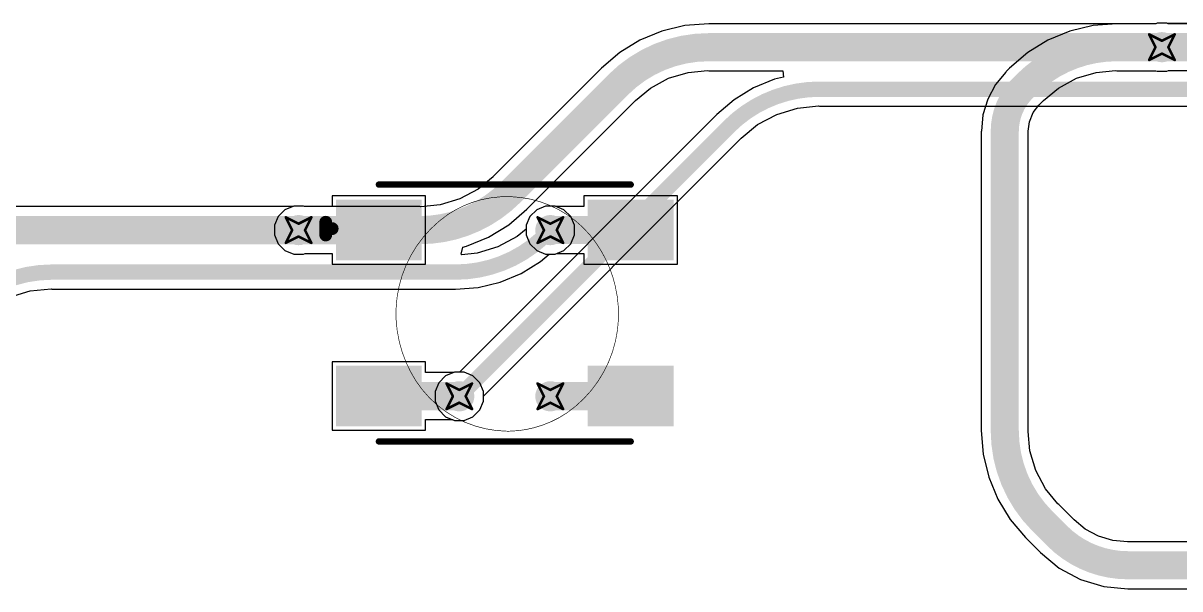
# Model space of a CAD drawing. Header units: inches. Extents: x -11 to 1110, y -7 to 455.
# Drawn here: x 433.26 to 456.23, y 222.29 to 233.53 of the extents above; entities that cross this region are included whole.
import ezdxf

# ---------------------------------------------------------------- set-up
doc = ezdxf.new("R2010")
doc.units = ezdxf.units.IN
for name, color, linetype in [('Bottom Layer', 5, 'Continuous'), ('Drill Drawing', 1, 'Continuous'), ('Mechanical 7', 56, 'Continuous'), ('Top Layer', 1, 'Continuous'), ('Top Overlay', 2, 'Continuous'), ('Top Paste', 8, 'Continuous'), ('Top Solder', 216, 'Continuous'), ('Via Holes', 16, 'Continuous')]:
    doc.layers.add(name, color=color, linetype=linetype)

msp = doc.modelspace()

# ---------------------------------------------------------------- hatches: boundary and pattern name
at = {"layer": 'Bottom Layer'}
h = msp.add_hatch(color=5, dxfattribs=at)
edge = h.paths.add_edge_path()
edge.add_arc((455.8759691199999, 233.0472098), 0.2999994, 0, 360)
h = msp.add_hatch(color=5, dxfattribs=at)
edge = h.paths.add_edge_path()
edge.add_arc((438.7309691199999, 229.4150098), 0.2999994, 0, 360)
h = msp.add_hatch(color=5, dxfattribs=at)
edge = h.paths.add_edge_path()
edge.add_arc((443.73096928, 229.4150098), 0.2999994, 0, 360)
h = msp.add_hatch(color=5, dxfattribs=at)
edge = h.paths.add_edge_path()
edge.add_arc((441.9222302, 226.11500878), 0.2999994, 0, 360)
h = msp.add_hatch(color=5, dxfattribs=at)
edge = h.paths.add_edge_path()
edge.add_arc((443.73096928, 226.11500878), 0.2999994, 0, 360)
at = {"layer": 'Top Layer'}
h = msp.add_hatch(color=1, dxfattribs=at)
edge = h.paths.add_edge_path()
edge.add_arc((455.8759691199999, 233.0472098), 0.2999994, 0, 360)
h = msp.add_hatch(color=1, dxfattribs=at)
edge = h.paths.add_edge_path()
edge.add_arc((438.7309691199999, 229.4150098), 0.2999994, 0, 360)
for points in [[(439.57659989, 229.9183997), (441.0765994299999, 229.9183997), (441.0765994299999, 228.9184017), (439.57659989, 228.9184017)], [(446.07659959, 228.9184017), (444.57660005, 228.9184017), (444.57660005, 229.9183997), (446.07659959, 229.9183997)], [(439.57659989, 226.61839868), (441.0765994299999, 226.61839868), (441.0765994299999, 225.61840068), (439.57659989, 225.61840068)], [(444.57660005, 226.61839868), (446.07659959, 226.61839868), (446.07659959, 225.61840068), (444.57660005, 225.61840068)]]:
    msp.add_hatch(color=1, dxfattribs=at).paths.add_polyline_path(points)
h = msp.add_hatch(color=1, dxfattribs=at)
edge = h.paths.add_edge_path()
edge.add_arc((443.73096928, 229.4150098), 0.2999994, 0, 360)
h = msp.add_hatch(color=1, dxfattribs=at)
edge = h.paths.add_edge_path()
edge.add_arc((441.9222302, 226.11500878), 0.2999994, 0, 360)
h = msp.add_hatch(color=1, dxfattribs=at)
edge = h.paths.add_edge_path()
edge.add_arc((443.73096928, 226.11500878), 0.2999994, 0, 360)
at = {"layer": 'Top Paste'}
for points in [[(439.57659989, 229.9183997), (441.0765994299999, 229.9183997), (441.0765994299999, 228.9184017), (439.57659989, 228.9184017)], [(446.07659959, 228.9184017), (444.57660005, 228.9184017), (444.57660005, 229.9183997), (446.07659959, 229.9183997)], [(439.57659989, 226.61839868), (441.0765994299999, 226.61839868), (441.0765994299999, 225.61840068), (439.57659989, 225.61840068)], [(444.57660005, 226.61839868), (446.07659959, 226.61839868), (446.07659959, 225.61840068), (444.57660005, 225.61840068)]]:
    msp.add_hatch(color=8, dxfattribs=at).paths.add_polyline_path(points)
at = {"layer": 'Top Solder'}
for points in [[(439.4749998899999, 230.0199997), (441.17819943, 230.0199997), (441.17819943, 228.8168017), (439.4749998899999, 228.8168017)], [(446.17819959, 228.8168017), (444.47500005, 228.8168017), (444.47500005, 230.0199997), (446.17819959, 230.0199997)], [(439.4749998899999, 226.71999868), (441.17819943, 226.71999868), (441.17819943, 225.51680068), (439.4749998899999, 225.51680068)], [(444.47500005, 226.71999868), (446.17819959, 226.71999868), (446.17819959, 225.51680068), (444.47500005, 225.51680068)]]:
    msp.add_hatch(color=216, dxfattribs=at).paths.add_polyline_path(points)
at = {"layer": 'Via Holes'}
h = msp.add_hatch(color=7, dxfattribs=at)
edge = h.paths.add_edge_path()
edge.add_arc((455.8759691199999, 233.0472098), 0.1499997, 0, 360)
h = msp.add_hatch(color=7, dxfattribs=at)
edge = h.paths.add_edge_path()
edge.add_arc((438.7309691199999, 229.4150098), 0.1499997, 0, 360)
h = msp.add_hatch(color=7, dxfattribs=at)
edge = h.paths.add_edge_path()
edge.add_arc((443.73096928, 229.4150098), 0.1499997, 0, 360)
h = msp.add_hatch(color=7, dxfattribs=at)
edge = h.paths.add_edge_path()
edge.add_arc((441.9222302, 226.11500878), 0.1499997, 0, 360)
h = msp.add_hatch(color=7, dxfattribs=at)
edge = h.paths.add_edge_path()
edge.add_arc((443.73096928, 226.11500878), 0.1499997, 0, 360)

# ---------------------------------------------------------------- linework, layer by layer
at = {"layer": 'Bottom Layer'}
for p, q in [((446.40479934, 233.47666284), (445.9460626399999, 233.36653098)), ((446.87511336, 233.51367826), (446.40479934, 233.47666284)), ((446.87511336, 233.51336584), (446.87511336, 233.51367826)), ((455.75281976, 233.51336584), (446.87511336, 233.51336584)), ((455.78092994, 233.5250092), (455.75281976, 233.51336584)), ((455.9710083, 233.5250092), (455.78092994, 233.5250092)), ((455.9991184799999, 233.51336584), (455.9710083, 233.5250092)), ((457.97890624, 233.51336584), (455.9991184799999, 233.51336584)), ((445.51020626, 233.18599286), (445.10795662, 232.93949348)), ((445.9460626399999, 233.36653098), (445.51020626, 233.18599286)), ((445.10795662, 232.93949348), (444.74921972, 232.63310344)), ((444.7494407, 232.63288246), (442.60513714, 230.4885789)), ((444.74921972, 232.63310344), (444.7494407, 232.63288246)), ((446.0790875199999, 232.4289865), (446.46930264, 232.54735558)), ((446.46930264, 232.54735558), (446.85402628, 232.5852473)), ((446.85402628, 232.5852473), (446.87511336, 232.58105376)), ((446.87511336, 232.58105376), (448.34499612, 232.58105376)), ((448.34499612, 232.58105376), (448.36002784, 232.45405376)), ((445.71946416, 232.23676184), (446.0790875199999, 232.4289865)), ((448.18304064, 232.4115621), (447.76565006, 232.23867446)), ((448.36002784, 232.45405376), (448.18304064, 232.4115621)), ((445.42062808, 231.99151214), (445.71946416, 232.23676184)), ((447.76565006, 232.23867446), (447.38044636, 232.00261956)), ((443.2643789, 229.82933714), (445.408685, 231.9736407)), ((445.408685, 231.9736407), (445.42062808, 231.99151214)), ((447.38044636, 232.00261956), (447.03691136, 231.70921146)), ((448.2278614799999, 231.7130748), (448.6420161, 231.83870828)), ((448.6420161, 231.83870828), (449.0579309399999, 231.87967086)), ((449.0579309399999, 231.87967086), (449.0727239, 231.87672954)), ((449.0727239, 231.87672954), (458.99005484, 231.87672954)), ((447.03861062, 231.7075122), (441.9239066, 226.59280818)), ((447.03691136, 231.70921146), (447.03861062, 231.7075122)), ((447.8461756799999, 231.50905946), (448.2278614799999, 231.7130748)), ((447.52311308, 231.24393172), (447.8461756799999, 231.50905946)), ((442.4000296, 226.11668518), (447.51473362, 231.2313892)), ((447.51473362, 231.2313892), (447.52311308, 231.24393172)), ((442.5931965999999, 230.47071), (442.29435544, 230.22545776)), ((442.60513714, 230.4885789), (442.5931965999999, 230.47071)), ((442.29435544, 230.22545776), (441.93473208, 230.0332331)), ((441.93473208, 230.0332331), (441.54451696, 229.91486402)), ((438.60781976, 229.88116584), (431.45731336, 229.88116584)), ((438.63592994, 229.8928092), (438.60781976, 229.88116584)), ((438.8260083, 229.8928092), (438.63592994, 229.8928092)), ((438.85411848, 229.88116584), (438.8260083, 229.8928092)), ((441.1387062399999, 229.88116584), (438.85411848, 229.88116584)), ((441.15979332, 229.8769723), (441.1387062399999, 229.88116584)), ((441.54451696, 229.91486402), (441.15979332, 229.8769723)), ((442.90586298, 229.52272612), (443.2645998799999, 229.82911616)), ((443.2645998799999, 229.82911616), (443.2643789, 229.82933714)), ((443.46031704, 229.82006868), (443.3259104, 229.68566204)), ((443.6359301, 229.8928092), (443.46031704, 229.82006868)), ((443.82600846, 229.8928092), (443.6359301, 229.8928092)), ((444.00162152, 229.82006868), (443.82600846, 229.8928092)), ((444.13602816, 229.68566204), (444.00162152, 229.82006868)), ((442.50361334, 229.27622674), (442.90586298, 229.52272612)), ((443.3259104, 229.68566204), (443.25316988, 229.51004898)), ((443.25316988, 229.51004898), (443.25316988, 229.43454494)), ((444.20876868, 229.51004898), (444.13602816, 229.68566204)), ((444.20876868, 229.31997062), (444.20876868, 229.51004898)), ((442.06775696, 229.09568862), (442.50361334, 229.27622674)), ((443.07160306, 229.28553838), (442.68991726, 229.08152304)), ((443.25316988, 229.43454494), (443.07160306, 229.28553838)), ((444.13602816, 229.14435756), (444.20876868, 229.31997062)), ((441.95863602, 228.93888172), (441.99549904, 229.07834042)), ((441.99549904, 229.07834042), (442.06775696, 229.09568862)), ((442.68991726, 229.08152304), (442.27576264, 228.95588956)), ((444.00162152, 229.00995092), (444.13602816, 229.14435756)), ((441.97238758, 228.926009), (441.95863602, 228.93888172)), ((442.27576264, 228.95588956), (441.97238758, 228.926009)), ((443.53733238, 228.79197828), (443.70737522, 228.9372104)), ((443.70737522, 228.9372104), (443.82600846, 228.9372104)), ((443.82600846, 228.9372104), (444.00162152, 229.00995092)), ((443.15212868, 228.55592338), (443.53733238, 228.79197828)), ((442.29544256, 228.27756986), (442.7347381, 228.38303574)), ((442.7347381, 228.38303574), (443.15212868, 228.55592338)), ((432.98786148, 228.0808748), (433.4020161, 228.20650828)), ((433.4020161, 228.20650828), (433.8179309399999, 228.24747086)), ((433.8179309399999, 228.24747086), (433.8327239, 228.24452954)), ((433.8327239, 228.24452954), (441.84505484, 228.24452954)), ((441.84505484, 228.24212416), (442.29544256, 228.27756986)), ((441.84505484, 228.24452954), (441.84505484, 228.24212416)), ((441.65157796, 226.52006766), (441.5171713199999, 226.38566102)), ((441.8271910199999, 226.59280818), (441.65157796, 226.52006766)), ((441.9239066, 226.59280818), (441.8271910199999, 226.59280818)), ((441.5171713199999, 226.38566102), (441.4444308, 226.21004796)), ((441.4444308, 226.21004796), (441.4444308, 226.0199696)), ((442.4000296, 226.0199696), (442.4000296, 226.11668518)), ((441.4444308, 226.0199696), (441.5171713199999, 225.84435654)), ((441.5171713199999, 225.84435654), (441.65157796, 225.7099499)), ((442.19288244, 225.7099499), (442.32728908, 225.84435654)), ((442.32728908, 225.84435654), (442.4000296, 226.0199696)), ((441.65157796, 225.7099499), (441.8271910199999, 225.63720938)), ((441.8271910199999, 225.63720938), (442.01726938, 225.63720938)), ((442.01726938, 225.63720938), (442.19288244, 225.7099499))]:
    msp.add_line(p, q, dxfattribs=at)
for points in [[(445.07906158, 232.30326158, 0.5588, 0.5588, -0.198912367379658), (446.87511336, 233.0472098, 0.5588, 0.5588, 0)], [(446.87511336, 233.0472098, 0.5588, 0.5588, 0), (455.8759691199999, 233.0472098, 0.5588, 0.5588, 0)], [(455.8759691199999, 233.0472098, 0.5588, 0.5588, 0), (457.97890624, 233.0472098, 0.5588, 0.5588, 0)], [(442.93475802, 230.15895802, 0.5588, 0.5588, 0), (445.07906158, 232.30326158, 0.5588, 0.5588, 0)], [(447.2766721199999, 231.4694507, 0.3048, 0.3048, -0.198912367379658), (449.0727239, 232.21339892, 0.3048, 0.3048, 0)], [(449.0727239, 232.21339892, 0.3048, 0.3048, 0), (458.99005484, 232.21339892, 0.3048, 0.3048, 0)], [(441.9222302, 226.11500878, 0.3048, 0.3048, 0), (447.2766721199999, 231.4694507, 0.3048, 0.3048, 0)], [(442.93475802, 230.15895802, 0.5588, 0.5588, -0.198912367379658), (441.1387062399999, 229.4150098, 0.5588, 0.5588, 0)], [(431.45731336, 229.4150098, 0.5588, 0.5588, 0), (438.7309691199999, 229.4150098, 0.5588, 0.5588, 0)], [(438.7309691199999, 229.4150098, 0.5588, 0.5588, 0), (441.1387062399999, 229.4150098, 0.5588, 0.5588, 0)], [(443.72927256, 229.41670398, 0.5588, 0.5588, 0), (443.73096928, 229.4184007, 0.5588, 0.5588, 0)], [(443.64110662, 229.32514714, 0.3048, 0.3048, 0), (443.73096928, 229.4150098, 0.3048, 0.3048, 0)], [(443.56140142, 229.24883284, 0.3048, 0.3048, -0.1876447272259616), (441.84505484, 228.58119892, 0.3048, 0.3048, 0)], [(443.64110662, 229.32514714, 0.3048, 0.3048, -0.01086220972971262), (443.56140142, 229.24883284, 0.3048, 0.3048, 0)], [(432.03667212, 227.8372507, 0.3048, 0.3048, -0.198912367379658), (433.8327239, 228.58119892, 0.3048, 0.3048, 0)], [(433.8327239, 228.58119892, 0.3048, 0.3048, 0), (441.84505484, 228.58119892, 0.3048, 0.3048, 0)]]:
    msp.add_lwpolyline(points, format="xyseb", dxfattribs=at)
for points in [[(446.7354133599999, 233.0472098, 0.2794, 0.2794, 1), (447.0148133599999, 233.0472098, 0.2794, 0.2794, 1)], [(446.7354133599999, 233.0472098, 0.2794, 0.2794, 1), (447.0148133599999, 233.0472098, 0.2794, 0.2794, 1)], [(455.73626912, 233.0472098, 0.2794, 0.2794, 1), (456.01566912, 233.0472098, 0.2794, 0.2794, 1)], [(455.73626912, 233.0472098, 0.2794, 0.2794, 1), (456.01566912, 233.0472098, 0.2794, 0.2794, 1)], [(444.93936158, 232.30326158, 0.2794, 0.2794, 1), (445.21876158, 232.30326158, 0.2794, 0.2794, 1)], [(444.93936158, 232.30326158, 0.2794, 0.2794, 1), (445.21876158, 232.30326158, 0.2794, 0.2794, 1)], [(448.9965238999999, 232.21339892, 0.1524, 0.1524, 1), (449.1489238999999, 232.21339892, 0.1524, 0.1524, 1)], [(448.9965238999999, 232.21339892, 0.1524, 0.1524, 1), (449.1489238999999, 232.21339892, 0.1524, 0.1524, 1)], [(447.20047212, 231.4694507, 0.1524, 0.1524, 1), (447.35287212, 231.4694507, 0.1524, 0.1524, 1)], [(447.20047212, 231.4694507, 0.1524, 0.1524, 1), (447.35287212, 231.4694507, 0.1524, 0.1524, 1)], [(442.79505802, 230.15895802, 0.2794, 0.2794, 1), (443.07445802, 230.15895802, 0.2794, 0.2794, 1)], [(442.79505802, 230.15895802, 0.2794, 0.2794, 1), (443.07445802, 230.15895802, 0.2794, 0.2794, 1)], [(438.59126912, 229.4150098, 0.2794, 0.2794, 1), (438.8706691199999, 229.4150098, 0.2794, 0.2794, 1)], [(438.59126912, 229.4150098, 0.2794, 0.2794, 1), (438.8706691199999, 229.4150098, 0.2794, 0.2794, 1)], [(440.99900624, 229.4150098, 0.2794, 0.2794, 1), (441.27840624, 229.4150098, 0.2794, 0.2794, 1)], [(440.99900624, 229.4150098, 0.2794, 0.2794, 1), (441.27840624, 229.4150098, 0.2794, 0.2794, 1)], [(443.58957256, 229.41670398, 0.2794, 0.2794, 1), (443.86897256, 229.41670398, 0.2794, 0.2794, 1)], [(443.5912692799999, 229.4184007, 0.2794, 0.2794, 1), (443.87066928, 229.4184007, 0.2794, 0.2794, 1)], [(443.65476928, 229.4150098, 0.1524, 0.1524, 1), (443.80716928, 229.4150098, 0.1524, 0.1524, 1)], [(443.48520142, 229.24883284, 0.1524, 0.1524, 1), (443.63760142, 229.24883284, 0.1524, 0.1524, 1)], [(443.48520142, 229.24883284, 0.1524, 0.1524, 1), (443.63760142, 229.24883284, 0.1524, 0.1524, 1)], [(443.5649066199999, 229.32514714, 0.1524, 0.1524, 1), (443.71730662, 229.32514714, 0.1524, 0.1524, 1)], [(443.5649066199999, 229.32514714, 0.1524, 0.1524, 1), (443.71730662, 229.32514714, 0.1524, 0.1524, 1)], [(433.7565239, 228.58119892, 0.1524, 0.1524, 1), (433.9089239, 228.58119892, 0.1524, 0.1524, 1)], [(433.7565239, 228.58119892, 0.1524, 0.1524, 1), (433.9089239, 228.58119892, 0.1524, 0.1524, 1)], [(441.76885484, 228.58119892, 0.1524, 0.1524, 1), (441.92125484, 228.58119892, 0.1524, 0.1524, 1)], [(441.76885484, 228.58119892, 0.1524, 0.1524, 1), (441.92125484, 228.58119892, 0.1524, 0.1524, 1)], [(441.8460302, 226.11500878, 0.1524, 0.1524, 1), (441.9984302, 226.11500878, 0.1524, 0.1524, 1)]]:
    msp.add_lwpolyline(points, format="xyseb", close=True, dxfattribs=at)
at = {"layer": 'Drill Drawing'}
for points in [[(455.62196912, 233.3012098, 0.0508, 0.0508, 0), (455.8759691199999, 233.1742098, 0.0508, 0.0508, 0)], [(455.62196912, 233.3012098, 0.0508, 0.0508, 0), (455.74896912, 233.0472098, 0.0508, 0.0508, 0)], [(455.8759691199999, 233.1742098, 0.0508, 0.0508, 0), (456.12996912, 233.3012098, 0.0508, 0.0508, 0)], [(456.00296912, 233.0472098, 0.0508, 0.0508, 0), (456.12996912, 233.3012098, 0.0508, 0.0508, 0)], [(455.62196912, 232.7932098, 0.0508, 0.0508, 0), (455.74896912, 233.0472098, 0.0508, 0.0508, 0)], [(455.62196912, 232.7932098, 0.0508, 0.0508, 0), (455.8759691199999, 232.9202098, 0.0508, 0.0508, 0)], [(455.8759691199999, 232.9202098, 0.0508, 0.0508, 0), (456.12996912, 232.7932098, 0.0508, 0.0508, 0)], [(456.00296912, 233.0472098, 0.0508, 0.0508, 0), (456.12996912, 232.7932098, 0.0508, 0.0508, 0)], [(438.47696912, 229.6690098, 0.0508, 0.0508, 0), (438.7309691199999, 229.5420098, 0.0508, 0.0508, 0)], [(438.47696912, 229.6690098, 0.0508, 0.0508, 0), (438.6039691199999, 229.4150098, 0.0508, 0.0508, 0)], [(438.7309691199999, 229.5420098, 0.0508, 0.0508, 0), (438.98496912, 229.6690098, 0.0508, 0.0508, 0)], [(438.85796912, 229.4150098, 0.0508, 0.0508, 0), (438.98496912, 229.6690098, 0.0508, 0.0508, 0)], [(443.4769692799999, 229.6690098, 0.0508, 0.0508, 0), (443.73096928, 229.5420098, 0.0508, 0.0508, 0)], [(443.4769692799999, 229.6690098, 0.0508, 0.0508, 0), (443.60396928, 229.4150098, 0.0508, 0.0508, 0)], [(443.73096928, 229.5420098, 0.0508, 0.0508, 0), (443.9849692799999, 229.6690098, 0.0508, 0.0508, 0)], [(443.85796928, 229.4150098, 0.0508, 0.0508, 0), (443.9849692799999, 229.6690098, 0.0508, 0.0508, 0)], [(438.47696912, 229.1610098, 0.0508, 0.0508, 0), (438.6039691199999, 229.4150098, 0.0508, 0.0508, 0)], [(438.47696912, 229.1610098, 0.0508, 0.0508, 0), (438.7309691199999, 229.2880098, 0.0508, 0.0508, 0)], [(438.7309691199999, 229.2880098, 0.0508, 0.0508, 0), (438.98496912, 229.1610098, 0.0508, 0.0508, 0)], [(438.85796912, 229.4150098, 0.0508, 0.0508, 0), (438.98496912, 229.1610098, 0.0508, 0.0508, 0)], [(443.4769692799999, 229.1610098, 0.0508, 0.0508, 0), (443.60396928, 229.4150098, 0.0508, 0.0508, 0)], [(443.4769692799999, 229.1610098, 0.0508, 0.0508, 0), (443.73096928, 229.2880098, 0.0508, 0.0508, 0)], [(443.73096928, 229.2880098, 0.0508, 0.0508, 0), (443.9849692799999, 229.1610098, 0.0508, 0.0508, 0)], [(443.85796928, 229.4150098, 0.0508, 0.0508, 0), (443.9849692799999, 229.1610098, 0.0508, 0.0508, 0)], [(441.6682302, 226.36900878, 0.0508, 0.0508, 0), (441.9222302, 226.24200878, 0.0508, 0.0508, 0)], [(441.6682302, 226.36900878, 0.0508, 0.0508, 0), (441.7952301999999, 226.11500878, 0.0508, 0.0508, 0)], [(441.9222302, 226.24200878, 0.0508, 0.0508, 0), (442.1762302, 226.36900878, 0.0508, 0.0508, 0)], [(442.0492302, 226.11500878, 0.0508, 0.0508, 0), (442.1762302, 226.36900878, 0.0508, 0.0508, 0)], [(443.4769692799999, 226.36900878, 0.0508, 0.0508, 0), (443.73096928, 226.24200878, 0.0508, 0.0508, 0)], [(443.4769692799999, 226.36900878, 0.0508, 0.0508, 0), (443.60396928, 226.11500878, 0.0508, 0.0508, 0)], [(443.73096928, 226.24200878, 0.0508, 0.0508, 0), (443.9849692799999, 226.36900878, 0.0508, 0.0508, 0)], [(443.85796928, 226.11500878, 0.0508, 0.0508, 0), (443.9849692799999, 226.36900878, 0.0508, 0.0508, 0)], [(441.6682302, 225.86100878, 0.0508, 0.0508, 0), (441.7952301999999, 226.11500878, 0.0508, 0.0508, 0)], [(442.0492302, 226.11500878, 0.0508, 0.0508, 0), (442.1762302, 225.86100878, 0.0508, 0.0508, 0)], [(443.4769692799999, 225.86100878, 0.0508, 0.0508, 0), (443.60396928, 226.11500878, 0.0508, 0.0508, 0)], [(443.85796928, 226.11500878, 0.0508, 0.0508, 0), (443.9849692799999, 225.86100878, 0.0508, 0.0508, 0)], [(441.6682302, 225.86100878, 0.0508, 0.0508, 0), (441.9222302, 225.98800878, 0.0508, 0.0508, 0)], [(441.9222302, 225.98800878, 0.0508, 0.0508, 0), (442.1762302, 225.86100878, 0.0508, 0.0508, 0)], [(443.4769692799999, 225.86100878, 0.0508, 0.0508, 0), (443.73096928, 225.98800878, 0.0508, 0.0508, 0)], [(443.73096928, 225.98800878, 0.0508, 0.0508, 0), (443.9849692799999, 225.86100878, 0.0508, 0.0508, 0)]]:
    msp.add_lwpolyline(points, format="xyseb", dxfattribs=at)
for points in [[(455.60926912, 233.3012098, 0.0254, 0.0254, 1), (455.63466912, 233.3012098, 0.0254, 0.0254, 1)], [(455.60926912, 233.3012098, 0.0254, 0.0254, 1), (455.63466912, 233.3012098, 0.0254, 0.0254, 1)], [(455.86326912, 233.1742098, 0.0254, 0.0254, 1), (455.88866912, 233.1742098, 0.0254, 0.0254, 1)], [(455.86326912, 233.1742098, 0.0254, 0.0254, 1), (455.88866912, 233.1742098, 0.0254, 0.0254, 1)], [(456.11726912, 233.3012098, 0.0254, 0.0254, 1), (456.1426691199999, 233.3012098, 0.0254, 0.0254, 1)], [(456.11726912, 233.3012098, 0.0254, 0.0254, 1), (456.1426691199999, 233.3012098, 0.0254, 0.0254, 1)], [(455.73626912, 233.0472098, 0.0254, 0.0254, 1), (455.76166912, 233.0472098, 0.0254, 0.0254, 1)], [(455.73626912, 233.0472098, 0.0254, 0.0254, 1), (455.76166912, 233.0472098, 0.0254, 0.0254, 1)], [(455.86326912, 232.9202098, 0.0254, 0.0254, 1), (455.88866912, 232.9202098, 0.0254, 0.0254, 1)], [(455.86326912, 232.9202098, 0.0254, 0.0254, 1), (455.88866912, 232.9202098, 0.0254, 0.0254, 1)], [(455.9902691199999, 233.0472098, 0.0254, 0.0254, 1), (456.01566912, 233.0472098, 0.0254, 0.0254, 1)], [(455.9902691199999, 233.0472098, 0.0254, 0.0254, 1), (456.01566912, 233.0472098, 0.0254, 0.0254, 1)], [(455.60926912, 232.7932098, 0.0254, 0.0254, 1), (455.63466912, 232.7932098, 0.0254, 0.0254, 1)], [(455.60926912, 232.7932098, 0.0254, 0.0254, 1), (455.63466912, 232.7932098, 0.0254, 0.0254, 1)], [(456.11726912, 232.7932098, 0.0254, 0.0254, 1), (456.1426691199999, 232.7932098, 0.0254, 0.0254, 1)], [(456.11726912, 232.7932098, 0.0254, 0.0254, 1), (456.1426691199999, 232.7932098, 0.0254, 0.0254, 1)], [(438.46426912, 229.6690098, 0.0254, 0.0254, 1), (438.48966912, 229.6690098, 0.0254, 0.0254, 1)], [(438.46426912, 229.6690098, 0.0254, 0.0254, 1), (438.48966912, 229.6690098, 0.0254, 0.0254, 1)], [(438.7182691199999, 229.5420098, 0.0254, 0.0254, 1), (438.74366912, 229.5420098, 0.0254, 0.0254, 1)], [(438.7182691199999, 229.5420098, 0.0254, 0.0254, 1), (438.74366912, 229.5420098, 0.0254, 0.0254, 1)], [(438.97226912, 229.6690098, 0.0254, 0.0254, 1), (438.99766912, 229.6690098, 0.0254, 0.0254, 1)], [(438.97226912, 229.6690098, 0.0254, 0.0254, 1), (438.99766912, 229.6690098, 0.0254, 0.0254, 1)], [(443.46426928, 229.6690098, 0.0254, 0.0254, 1), (443.48966928, 229.6690098, 0.0254, 0.0254, 1)], [(443.46426928, 229.6690098, 0.0254, 0.0254, 1), (443.48966928, 229.6690098, 0.0254, 0.0254, 1)], [(443.71826928, 229.5420098, 0.0254, 0.0254, 1), (443.7436692799999, 229.5420098, 0.0254, 0.0254, 1)], [(443.71826928, 229.5420098, 0.0254, 0.0254, 1), (443.7436692799999, 229.5420098, 0.0254, 0.0254, 1)], [(443.97226928, 229.6690098, 0.0254, 0.0254, 1), (443.99766928, 229.6690098, 0.0254, 0.0254, 1)], [(443.97226928, 229.6690098, 0.0254, 0.0254, 1), (443.99766928, 229.6690098, 0.0254, 0.0254, 1)], [(438.59126912, 229.4150098, 0.0254, 0.0254, 1), (438.61666912, 229.4150098, 0.0254, 0.0254, 1)], [(438.59126912, 229.4150098, 0.0254, 0.0254, 1), (438.61666912, 229.4150098, 0.0254, 0.0254, 1)], [(438.7182691199999, 229.2880098, 0.0254, 0.0254, 1), (438.74366912, 229.2880098, 0.0254, 0.0254, 1)], [(438.7182691199999, 229.2880098, 0.0254, 0.0254, 1), (438.74366912, 229.2880098, 0.0254, 0.0254, 1)], [(438.84526912, 229.4150098, 0.0254, 0.0254, 1), (438.8706691199999, 229.4150098, 0.0254, 0.0254, 1)], [(438.84526912, 229.4150098, 0.0254, 0.0254, 1), (438.8706691199999, 229.4150098, 0.0254, 0.0254, 1)], [(443.5912692799999, 229.4150098, 0.0254, 0.0254, 1), (443.61666928, 229.4150098, 0.0254, 0.0254, 1)], [(443.5912692799999, 229.4150098, 0.0254, 0.0254, 1), (443.61666928, 229.4150098, 0.0254, 0.0254, 1)], [(443.71826928, 229.2880098, 0.0254, 0.0254, 1), (443.7436692799999, 229.2880098, 0.0254, 0.0254, 1)], [(443.71826928, 229.2880098, 0.0254, 0.0254, 1), (443.7436692799999, 229.2880098, 0.0254, 0.0254, 1)], [(443.84526928, 229.4150098, 0.0254, 0.0254, 1), (443.87066928, 229.4150098, 0.0254, 0.0254, 1)], [(443.84526928, 229.4150098, 0.0254, 0.0254, 1), (443.87066928, 229.4150098, 0.0254, 0.0254, 1)], [(438.46426912, 229.1610098, 0.0254, 0.0254, 1), (438.48966912, 229.1610098, 0.0254, 0.0254, 1)], [(438.46426912, 229.1610098, 0.0254, 0.0254, 1), (438.48966912, 229.1610098, 0.0254, 0.0254, 1)], [(438.97226912, 229.1610098, 0.0254, 0.0254, 1), (438.99766912, 229.1610098, 0.0254, 0.0254, 1)], [(438.97226912, 229.1610098, 0.0254, 0.0254, 1), (438.99766912, 229.1610098, 0.0254, 0.0254, 1)], [(443.46426928, 229.1610098, 0.0254, 0.0254, 1), (443.48966928, 229.1610098, 0.0254, 0.0254, 1)], [(443.46426928, 229.1610098, 0.0254, 0.0254, 1), (443.48966928, 229.1610098, 0.0254, 0.0254, 1)], [(443.97226928, 229.1610098, 0.0254, 0.0254, 1), (443.99766928, 229.1610098, 0.0254, 0.0254, 1)], [(443.97226928, 229.1610098, 0.0254, 0.0254, 1), (443.99766928, 229.1610098, 0.0254, 0.0254, 1)], [(441.6555302, 226.36900878, 0.0254, 0.0254, 1), (441.6809301999999, 226.36900878, 0.0254, 0.0254, 1)], [(441.6555302, 226.36900878, 0.0254, 0.0254, 1), (441.6809301999999, 226.36900878, 0.0254, 0.0254, 1)], [(441.9095301999999, 226.24200878, 0.0254, 0.0254, 1), (441.9349302, 226.24200878, 0.0254, 0.0254, 1)], [(441.9095301999999, 226.24200878, 0.0254, 0.0254, 1), (441.9349302, 226.24200878, 0.0254, 0.0254, 1)], [(442.1635302, 226.36900878, 0.0254, 0.0254, 1), (442.1889302, 226.36900878, 0.0254, 0.0254, 1)], [(442.1635302, 226.36900878, 0.0254, 0.0254, 1), (442.1889302, 226.36900878, 0.0254, 0.0254, 1)], [(443.46426928, 226.36900878, 0.0254, 0.0254, 1), (443.48966928, 226.36900878, 0.0254, 0.0254, 1)], [(443.46426928, 226.36900878, 0.0254, 0.0254, 1), (443.48966928, 226.36900878, 0.0254, 0.0254, 1)], [(443.71826928, 226.24200878, 0.0254, 0.0254, 1), (443.7436692799999, 226.24200878, 0.0254, 0.0254, 1)], [(443.71826928, 226.24200878, 0.0254, 0.0254, 1), (443.7436692799999, 226.24200878, 0.0254, 0.0254, 1)], [(443.97226928, 226.36900878, 0.0254, 0.0254, 1), (443.99766928, 226.36900878, 0.0254, 0.0254, 1)], [(443.97226928, 226.36900878, 0.0254, 0.0254, 1), (443.99766928, 226.36900878, 0.0254, 0.0254, 1)], [(441.7825302, 226.11500878, 0.0254, 0.0254, 1), (441.8079302, 226.11500878, 0.0254, 0.0254, 1)], [(441.7825302, 226.11500878, 0.0254, 0.0254, 1), (441.8079302, 226.11500878, 0.0254, 0.0254, 1)], [(442.0365302, 226.11500878, 0.0254, 0.0254, 1), (442.0619301999999, 226.11500878, 0.0254, 0.0254, 1)], [(442.0365302, 226.11500878, 0.0254, 0.0254, 1), (442.0619301999999, 226.11500878, 0.0254, 0.0254, 1)], [(443.5912692799999, 226.11500878, 0.0254, 0.0254, 1), (443.61666928, 226.11500878, 0.0254, 0.0254, 1)], [(443.5912692799999, 226.11500878, 0.0254, 0.0254, 1), (443.61666928, 226.11500878, 0.0254, 0.0254, 1)], [(443.84526928, 226.11500878, 0.0254, 0.0254, 1), (443.87066928, 226.11500878, 0.0254, 0.0254, 1)], [(443.84526928, 226.11500878, 0.0254, 0.0254, 1), (443.87066928, 226.11500878, 0.0254, 0.0254, 1)], [(441.6555302, 225.86100878, 0.0254, 0.0254, 1), (441.6809301999999, 225.86100878, 0.0254, 0.0254, 1)], [(441.6555302, 225.86100878, 0.0254, 0.0254, 1), (441.6809301999999, 225.86100878, 0.0254, 0.0254, 1)], [(441.9095301999999, 225.98800878, 0.0254, 0.0254, 1), (441.9349302, 225.98800878, 0.0254, 0.0254, 1)], [(441.9095301999999, 225.98800878, 0.0254, 0.0254, 1), (441.9349302, 225.98800878, 0.0254, 0.0254, 1)], [(442.1635302, 225.86100878, 0.0254, 0.0254, 1), (442.1889302, 225.86100878, 0.0254, 0.0254, 1)], [(442.1635302, 225.86100878, 0.0254, 0.0254, 1), (442.1889302, 225.86100878, 0.0254, 0.0254, 1)], [(443.46426928, 225.86100878, 0.0254, 0.0254, 1), (443.48966928, 225.86100878, 0.0254, 0.0254, 1)], [(443.46426928, 225.86100878, 0.0254, 0.0254, 1), (443.48966928, 225.86100878, 0.0254, 0.0254, 1)], [(443.71826928, 225.98800878, 0.0254, 0.0254, 1), (443.7436692799999, 225.98800878, 0.0254, 0.0254, 1)], [(443.71826928, 225.98800878, 0.0254, 0.0254, 1), (443.7436692799999, 225.98800878, 0.0254, 0.0254, 1)], [(443.97226928, 225.86100878, 0.0254, 0.0254, 1), (443.99766928, 225.86100878, 0.0254, 0.0254, 1)], [(443.97226928, 225.86100878, 0.0254, 0.0254, 1), (443.99766928, 225.86100878, 0.0254, 0.0254, 1)]]:
    msp.add_lwpolyline(points, format="xyseb", close=True, dxfattribs=at)
at = {"layer": 'Mechanical 7'}
for points in [[(441.69791518, 229.7259947, 0.0127, 0.0127, -0.08398494259293703), (442.34875716, 230.01651736, 0.0127, 0.0127, 0)], [(442.34875716, 230.01651736, 0.0127, 0.0127, -0.3348480085337635), (444.74195278, 228.9982466, 0.0127, 0.0127, 0)], [(440.7319735, 227.19535206, 0.0127, 0.0127, -0.3105140428353552), (441.69791518, 229.72599724, 0.0127, 0.0127, 0)], [(444.74195278, 228.9982466, 0.0127, 0.0127, -0.07765776157840171), (445.01788822, 228.31153982, 0.0127, 0.0127, 0)], [(445.01788822, 228.31153982, 0.0127, 0.0127, -0.3103270639917693), (444.05463386, 225.78197668, 0.0127, 0.0127, 0)], [(440.9549728, 226.60316122, 0.0127, 0.0127, -0.06581518660157509), (440.7319735, 227.19535206, 0.0127, 0.0127, 0)], [(442.8751238999999, 225.42194438, 0.0127, 0.0127, -0.2763581899748926), (440.9549728, 226.60315868, 0.0127, 0.0127, 0)], [(444.0546363999999, 225.78197922, 0.0127, 0.0127, -0.08371066580870859), (443.40429226, 225.49037452, 0.0127, 0.0127, 0)], [(442.92705166, 225.42256414, 0.0127, 0.0127, -0.005990417719235072), (442.8751238999999, 225.42194438, 0.0127, 0.0127, 0)], [(443.40429226, 225.49037198, 0.0127, 0.0127, -0.05986510893519787), (442.92705166, 225.42256414, 0.0127, 0.0127, 0)]]:
    msp.add_lwpolyline(points, format="xyseb", dxfattribs=at)
for points in [[(442.34558216, 230.01651736, 0.00635, 0.00635, 1), (442.35193216, 230.01651736, 0.00635, 0.00635, 1)], [(442.34558216, 230.01651736, 0.00635, 0.00635, 1), (442.35193216, 230.01651736, 0.00635, 0.00635, 1)], [(441.69474018, 229.72599724, 0.00635, 0.00635, 1), (441.70109018, 229.72599724, 0.00635, 0.00635, 1)], [(441.69474018, 229.7259947, 0.00635, 0.00635, 1), (441.70109018, 229.7259947, 0.00635, 0.00635, 1)], [(444.73877778, 228.9982466, 0.00635, 0.00635, 1), (444.74512778, 228.9982466, 0.00635, 0.00635, 1)], [(444.73877778, 228.9982466, 0.00635, 0.00635, 1), (444.74512778, 228.9982466, 0.00635, 0.00635, 1)], [(445.01471322, 228.31153982, 0.00635, 0.00635, 1), (445.0210632199999, 228.31153982, 0.00635, 0.00635, 1)], [(445.01471322, 228.31153982, 0.00635, 0.00635, 1), (445.0210632199999, 228.31153982, 0.00635, 0.00635, 1)], [(440.7287985, 227.19535206, 0.00635, 0.00635, 1), (440.7351485, 227.19535206, 0.00635, 0.00635, 1)], [(440.7287985, 227.19535206, 0.00635, 0.00635, 1), (440.7351485, 227.19535206, 0.00635, 0.00635, 1)], [(440.9517978, 226.60316122, 0.00635, 0.00635, 1), (440.9581477999999, 226.60316122, 0.00635, 0.00635, 1)], [(440.9517978, 226.60315868, 0.00635, 0.00635, 1), (440.9581477999999, 226.60315868, 0.00635, 0.00635, 1)], [(444.05145886, 225.78197668, 0.00635, 0.00635, 1), (444.05780886, 225.78197668, 0.00635, 0.00635, 1)], [(444.0514614, 225.78197922, 0.00635, 0.00635, 1), (444.0578113999999, 225.78197922, 0.00635, 0.00635, 1)], [(442.8719488999999, 225.42194438, 0.00635, 0.00635, 1), (442.8782988999999, 225.42194438, 0.00635, 0.00635, 1)], [(442.8719488999999, 225.42194438, 0.00635, 0.00635, 1), (442.8782988999999, 225.42194438, 0.00635, 0.00635, 1)], [(442.92387666, 225.42256414, 0.00635, 0.00635, 1), (442.93022666, 225.42256414, 0.00635, 0.00635, 1)], [(442.92387666, 225.42256414, 0.00635, 0.00635, 1), (442.93022666, 225.42256414, 0.00635, 0.00635, 1)], [(443.40111726, 225.49037452, 0.00635, 0.00635, 1), (443.40746726, 225.49037452, 0.00635, 0.00635, 1)], [(443.40111726, 225.49037198, 0.00635, 0.00635, 1), (443.40746726, 225.49037198, 0.00635, 0.00635, 1)]]:
    msp.add_lwpolyline(points, format="xyseb", close=True, dxfattribs=at)
at = {"layer": 'Top Layer'}
for p, q in [((454.5073993399999, 233.47666284), (454.04866264, 233.36653098)), ((454.97771336, 233.51367826), (454.5073993399999, 233.47666284)), ((454.97771336, 233.51336584), (454.97771336, 233.51367826)), ((455.75281976, 233.51336584), (454.97771336, 233.51336584)), ((455.78092994, 233.5250092), (455.75281976, 233.51336584)), ((455.9710083, 233.5250092), (455.78092994, 233.5250092)), ((455.9909320599999, 233.51675674), (455.9710083, 233.5250092)), ((456.54380116, 233.51675674), (455.9909320599999, 233.51675674)), ((453.61280626, 233.18599286), (453.21055662, 232.93949348)), ((454.04866264, 233.36653098), (453.61280626, 233.18599286)), ((453.21055662, 232.93949348), (452.85181972, 232.63310344)), ((452.7760946999999, 232.55451076), (452.5727397599999, 232.30672106)), ((452.78097912, 232.56182088), (452.7760946999999, 232.55451076)), ((452.85203562, 232.63287992), (452.78097912, 232.56182088)), ((452.85181972, 232.63310344), (452.85203816, 232.632885)), ((452.85203816, 232.632885), (452.85203562, 232.63287992)), ((454.18168752, 232.4289865), (454.57190264, 232.54735558)), ((454.57190264, 232.54735558), (454.95662628, 232.5852473)), ((454.95662628, 232.5852473), (454.97771336, 232.58105376)), ((454.97771336, 232.58105376), (455.75281976, 232.58105376)), ((455.75281976, 232.58105376), (455.78092994, 232.5694104)), ((455.78092994, 232.5694104), (455.9710083, 232.5694104)), ((455.9710083, 232.5694104), (456.0073049, 232.58444466)), ((456.0073049, 232.58444466), (456.54380116, 232.58444466)), ((452.5727397599999, 232.30672106), (452.4175483, 232.0163762)), ((453.82206416, 232.23676184), (454.18168752, 232.4289865)), ((452.4175483, 232.0163762), (452.3219808, 231.70133746)), ((453.52322554, 231.99151214), (453.82206416, 232.23676184)), ((453.31904256, 231.74901326), (453.4333578, 231.89799188)), ((453.4333578, 231.89799188), (453.44022088, 231.90257912)), ((453.44022088, 231.90257912), (453.51128246, 231.97363816)), ((453.51128246, 231.97363816), (453.52322554, 231.99151214)), ((452.3219808, 231.70133746), (452.29056354, 231.38235664)), ((453.21954568, 231.38180292), (453.24405668, 231.56797984)), ((453.24405668, 231.56797984), (453.31904256, 231.74901326)), ((452.29056354, 231.38235664), (452.28884396, 231.3737054)), ((452.28884396, 231.3737054), (452.28884396, 225.43570356)), ((453.22115604, 231.3737054), (453.21954568, 231.38180292)), ((453.22115604, 225.43570356), (453.22115604, 231.3737054)), ((441.25439816, 230.0961997), (439.3988011599999, 230.0961997)), ((439.3988011599999, 230.0961997), (439.3988011599999, 229.88455674)), ((441.25439816, 228.7406017), (441.25439816, 230.0961997)), ((446.25439832, 230.0961997), (444.39880132, 230.0961997)), ((444.39880132, 230.0961997), (444.39880132, 229.88455674)), ((446.25439832, 228.7406017), (446.25439832, 230.0961997)), ((438.4603168799999, 229.82006868), (438.3259102399999, 229.68566204)), ((438.63592994, 229.8928092), (438.4603168799999, 229.82006868)), ((438.8260083, 229.8928092), (438.63592994, 229.8928092)), ((438.84593206, 229.88455674), (438.8260083, 229.8928092)), ((439.3988011599999, 229.88455674), (438.84593206, 229.88455674)), ((443.46031704, 229.82006868), (443.3259104, 229.68566204)), ((443.6359301, 229.8928092), (443.46031704, 229.82006868)), ((443.82600846, 229.8928092), (443.6359301, 229.8928092)), ((443.84593222, 229.88455674), (443.82600846, 229.8928092)), ((444.39880132, 229.88455674), (443.84593222, 229.88455674)), ((438.3259102399999, 229.68566204), (438.25316972, 229.51004898)), ((438.25316972, 229.51004898), (438.25316972, 229.31997062)), ((443.3259104, 229.68566204), (443.25316988, 229.51004898)), ((443.25316988, 229.51004898), (443.25316988, 229.31997062)), ((438.25316972, 229.31997062), (438.3259102399999, 229.14435756)), ((443.25316988, 229.31997062), (443.3259104, 229.14435756)), ((438.3259102399999, 229.14435756), (438.4603168799999, 229.00995092)), ((443.3259104, 229.14435756), (443.46031704, 229.00995092)), ((438.4603168799999, 229.00995092), (438.63592994, 228.9372104)), ((438.63592994, 228.9372104), (438.8260083, 228.9372104)), ((438.8260083, 228.9372104), (438.8623049, 228.95224466)), ((438.8623049, 228.95224466), (439.3988011599999, 228.95224466)), ((439.3988011599999, 228.95224466), (439.3988011599999, 228.7406017)), ((443.46031704, 229.00995092), (443.6359301, 228.9372104)), ((443.6359301, 228.9372104), (443.82600846, 228.9372104)), ((443.82600846, 228.9372104), (443.86230506, 228.95224466)), ((443.86230506, 228.95224466), (444.39880132, 228.95224466)), ((444.39880132, 228.95224466), (444.39880132, 228.7406017)), ((439.3988011599999, 228.7406017), (441.25439816, 228.7406017)), ((444.39880132, 228.7406017), (446.25439832, 228.7406017)), ((441.25439816, 226.79619868), (439.3988011599999, 226.79619868)), ((439.3988011599999, 226.79619868), (439.3988011599999, 225.44060068)), ((441.25439816, 226.58455572), (441.25439816, 226.79619868)), ((441.80726726, 226.58455572), (441.25439816, 226.58455572)), ((441.8271910199999, 226.59280818), (441.80726726, 226.58455572)), ((442.01726938, 226.59280818), (441.8271910199999, 226.59280818)), ((442.19288244, 226.52006766), (442.01726938, 226.59280818)), ((442.32728908, 226.38566102), (442.19288244, 226.52006766)), ((442.4000296, 226.21004796), (442.32728908, 226.38566102)), ((442.4000296, 226.0199696), (442.4000296, 226.21004796)), ((442.19288244, 225.7099499), (442.32728908, 225.84435654)), ((442.32728908, 225.84435654), (442.4000296, 226.0199696)), ((441.25439816, 225.44060068), (441.25439816, 225.65224364)), ((441.25439816, 225.65224364), (441.79089442, 225.65224364)), ((441.79089442, 225.65224364), (441.8271910199999, 225.63720938)), ((441.8271910199999, 225.63720938), (442.01726938, 225.63720938)), ((442.01726938, 225.63720938), (442.19288244, 225.7099499)), ((439.3988011599999, 225.44060068), (441.25439816, 225.44060068)), ((452.28884396, 225.43570356), (452.28853154, 225.43570356)), ((452.28853154, 225.43570356), (452.3255469599999, 224.96538954)), ((453.2169625, 225.41461648), (453.22115604, 225.43570356)), ((453.25485422, 225.02989284), (453.2169625, 225.41461648)), ((452.3255469599999, 224.96538954), (452.43567882, 224.50665284)), ((453.3732232999999, 224.63967772), (453.25485422, 225.02989284)), ((452.43567882, 224.50665284), (452.61621694, 224.07079646)), ((453.56544796, 224.28005436), (453.3732232999999, 224.63967772)), ((453.8107002, 223.9812132), (453.56544796, 224.28005436)), ((452.61621694, 224.07079646), (452.86271632, 223.66854682)), ((453.8285691, 223.96927266), (453.8107002, 223.9812132)), ((454.12602088, 223.67182342), (453.8285691, 223.96927266)), ((452.86271632, 223.66854682), (453.16910636, 223.30980992)), ((454.1328738, 223.6615669), (454.12602088, 223.67182342)), ((454.3544938799999, 223.4796902), (454.1328738, 223.6615669)), ((453.16910636, 223.30980992), (453.1693273399999, 223.3100309)), ((453.1693273399999, 223.3100309), (453.46677404, 223.01258166)), ((454.6180569799999, 223.33881418), (454.3544938799999, 223.4796902)), ((454.90403812, 223.25206048), (454.6180569799999, 223.33881418)), ((455.18935632, 223.22396046), (454.90403812, 223.25206048)), ((455.20144926, 223.22636584), (455.18935632, 223.22396046)), ((461.08681976, 223.22636584), (455.20144926, 223.22636584)), ((453.46677658, 223.01257658), (453.4647496599999, 223.01054966)), ((453.4647496599999, 223.01054966), (453.83693332, 222.7051045)), ((453.46677404, 223.01258166), (453.46677658, 223.01257658)), ((453.83693332, 222.7051045), (454.26155274, 222.47814026)), ((454.26155274, 222.47814026), (454.7222934999999, 222.33837676)), ((454.7222934999999, 222.33837676), (455.20144926, 222.29118356)), ((455.20144926, 222.29118356), (455.20144926, 222.29405376)), ((455.20144926, 222.29405376), (461.08681976, 222.29405376))]:
    msp.add_line(p, q, dxfattribs=at)
for points in [[(453.18166158, 232.30326158, 0.5588, 0.5588, -0.198912367379658), (454.97771336, 233.0472098, 0.5588, 0.5588, 0)], [(454.97771336, 233.0472098, 0.5588, 0.5588, 0), (455.8759691199999, 233.0472098, 0.5588, 0.5588, 0)], [(455.8759691199999, 233.0506007, 0.5588, 0.5588, 0), (457.4715996599999, 233.0506007, 0.5588, 0.5588, 0)], [(452.7549999999999, 231.3737054, 0.5588, 0.5588, -0.198912367379658), (453.1105999999999, 232.2322, 0.5588, 0.5588, 0)], [(453.1105999999999, 232.2322, 0.5588, 0.5588, 0), (453.18166158, 232.30326158, 0.5588, 0.5588, 0)], [(452.7549999999999, 225.43570356, 0.5588, 0.5588, 0), (452.7549999999999, 231.3737054, 0.5588, 0.5588, 0)], [(438.7309691199999, 229.4184007, 0.5588, 0.5588, 0), (440.32659966, 229.4184007, 0.5588, 0.5588, 0)], [(443.73096928, 229.4184007, 0.5588, 0.5588, 0), (445.32659982, 229.4184007, 0.5588, 0.5588, 0)], [(440.32659966, 226.11839968, 0.5588, 0.5588, 0), (441.9222302, 226.11839968, 0.5588, 0.5588, 0)], [(443.73096928, 226.11839968, 0.5588, 0.5588, 0), (445.32659982, 226.11839968, 0.5588, 0.5588, 0)], [(453.49894822, 223.63965178, 0.5588, 0.5588, -0.198912367379658), (452.7549999999999, 225.43570356, 0.5588, 0.5588, 0)], [(453.49894822, 223.63965178, 0.5588, 0.5588, 0), (453.7963999999999, 223.3422, 0.5588, 0.5588, 0)], [(455.20144926, 222.7602098, 0.5588, 0.5588, -0.198912367379658), (453.7963999999999, 223.3422, 0.5588, 0.5588, 0)], [(455.20144926, 222.7602098, 0.5588, 0.5588, 0), (461.20996912, 222.7602098, 0.5588, 0.5588, 0)]]:
    msp.add_lwpolyline(points, format="xyseb", dxfattribs=at)
for points in [[(454.8380133599999, 233.0472098, 0.2794, 0.2794, 1), (455.11741336, 233.0472098, 0.2794, 0.2794, 1)], [(454.8380133599999, 233.0472098, 0.2794, 0.2794, 1), (455.11741336, 233.0472098, 0.2794, 0.2794, 1)], [(455.73626912, 233.0506007, 0.2794, 0.2794, 1), (456.01566912, 233.0506007, 0.2794, 0.2794, 1)], [(455.73626912, 233.0472098, 0.2794, 0.2794, 1), (456.01566912, 233.0472098, 0.2794, 0.2794, 1)], [(452.9709, 232.2322, 0.2794, 0.2794, 1), (453.2503, 232.2322, 0.2794, 0.2794, 1)], [(452.9709, 232.2322, 0.2794, 0.2794, 1), (453.2503, 232.2322, 0.2794, 0.2794, 1)], [(453.04196158, 232.30326158, 0.2794, 0.2794, 1), (453.3213615799999, 232.30326158, 0.2794, 0.2794, 1)], [(453.04196158, 232.30326158, 0.2794, 0.2794, 1), (453.3213615799999, 232.30326158, 0.2794, 0.2794, 1)], [(452.6153, 231.3737054, 0.2794, 0.2794, 1), (452.8947, 231.3737054, 0.2794, 0.2794, 1)], [(452.6153, 231.3737054, 0.2794, 0.2794, 1), (452.8947, 231.3737054, 0.2794, 0.2794, 1)], [(438.59126912, 229.4184007, 0.2794, 0.2794, 1), (438.8706691199999, 229.4184007, 0.2794, 0.2794, 1)], [(440.18689966, 229.4184007, 0.2794, 0.2794, 1), (440.4662996599999, 229.4184007, 0.2794, 0.2794, 1)], [(443.5912692799999, 229.4184007, 0.2794, 0.2794, 1), (443.87066928, 229.4184007, 0.2794, 0.2794, 1)], [(445.18689982, 229.4184007, 0.2794, 0.2794, 1), (445.4662998199999, 229.4184007, 0.2794, 0.2794, 1)], [(440.18689966, 226.11839968, 0.2794, 0.2794, 1), (440.4662996599999, 226.11839968, 0.2794, 0.2794, 1)], [(441.7825302, 226.11839968, 0.2794, 0.2794, 1), (442.0619301999999, 226.11839968, 0.2794, 0.2794, 1)], [(443.5912692799999, 226.11839968, 0.2794, 0.2794, 1), (443.87066928, 226.11839968, 0.2794, 0.2794, 1)], [(445.18689982, 226.11839968, 0.2794, 0.2794, 1), (445.4662998199999, 226.11839968, 0.2794, 0.2794, 1)], [(452.6153, 225.43570356, 0.2794, 0.2794, 1), (452.8947, 225.43570356, 0.2794, 0.2794, 1)], [(452.6153, 225.43570356, 0.2794, 0.2794, 1), (452.8947, 225.43570356, 0.2794, 0.2794, 1)], [(453.35924822, 223.63965178, 0.2794, 0.2794, 1), (453.6386482199999, 223.63965178, 0.2794, 0.2794, 1)], [(453.35924822, 223.63965178, 0.2794, 0.2794, 1), (453.6386482199999, 223.63965178, 0.2794, 0.2794, 1)], [(453.6566999999999, 223.3422, 0.2794, 0.2794, 1), (453.9361, 223.3422, 0.2794, 0.2794, 1)], [(453.6566999999999, 223.3422, 0.2794, 0.2794, 1), (453.9361, 223.3422, 0.2794, 0.2794, 1)], [(455.0617492599999, 222.7602098, 0.2794, 0.2794, 1), (455.34114926, 222.7602098, 0.2794, 0.2794, 1)], [(455.0617492599999, 222.7602098, 0.2794, 0.2794, 1), (455.34114926, 222.7602098, 0.2794, 0.2794, 1)]]:
    msp.add_lwpolyline(points, format="xyseb", close=True, dxfattribs=at)
at = {"layer": 'Top Overlay'}
for points in [[(440.32659966, 230.319199, 0.127, 0.127, 0), (445.32659982, 230.319199, 0.127, 0.127, 0)], [(439.27059974, 229.57179892, 0.254, 0.254, 0), (439.39759974, 229.44479892, 0.254, 0.254, 0)], [(439.27059974, 229.31779892, 0.254, 0.254, 0), (439.27059974, 229.57179892, 0.254, 0.254, 0)], [(439.27059974, 229.31779892, 0.254, 0.254, 0), (439.39759974, 229.44479892, 0.254, 0.254, 0)], [(440.32659966, 225.21760138, 0.127, 0.127, 0), (445.32659982, 225.21760138, 0.127, 0.127, 0)]]:
    msp.add_lwpolyline(points, format="xyseb", dxfattribs=at)
for points in [[(440.29484966, 230.319199, 0.0635, 0.0635, 1), (440.35834966, 230.319199, 0.0635, 0.0635, 1)], [(445.29484982, 230.319199, 0.0635, 0.0635, 1), (445.3583498199999, 230.319199, 0.0635, 0.0635, 1)], [(439.20709974, 229.57179892, 0.127, 0.127, 1), (439.33409974, 229.57179892, 0.127, 0.127, 1)], [(439.20709974, 229.57179892, 0.127, 0.127, 1), (439.33409974, 229.57179892, 0.127, 0.127, 1)], [(439.33409974, 229.44479892, 0.127, 0.127, 1), (439.46109974, 229.44479892, 0.127, 0.127, 1)], [(439.33409974, 229.44479892, 0.127, 0.127, 1), (439.46109974, 229.44479892, 0.127, 0.127, 1)], [(439.20709974, 229.31779892, 0.127, 0.127, 1), (439.33409974, 229.31779892, 0.127, 0.127, 1)], [(439.20709974, 229.31779892, 0.127, 0.127, 1), (439.33409974, 229.31779892, 0.127, 0.127, 1)], [(440.29484966, 225.21760138, 0.0635, 0.0635, 1), (440.35834966, 225.21760138, 0.0635, 0.0635, 1)], [(445.29484982, 225.21760138, 0.0635, 0.0635, 1), (445.3583498199999, 225.21760138, 0.0635, 0.0635, 1)]]:
    msp.add_lwpolyline(points, format="xyseb", close=True, dxfattribs=at)

doc.saveas('drawing.dxf')
